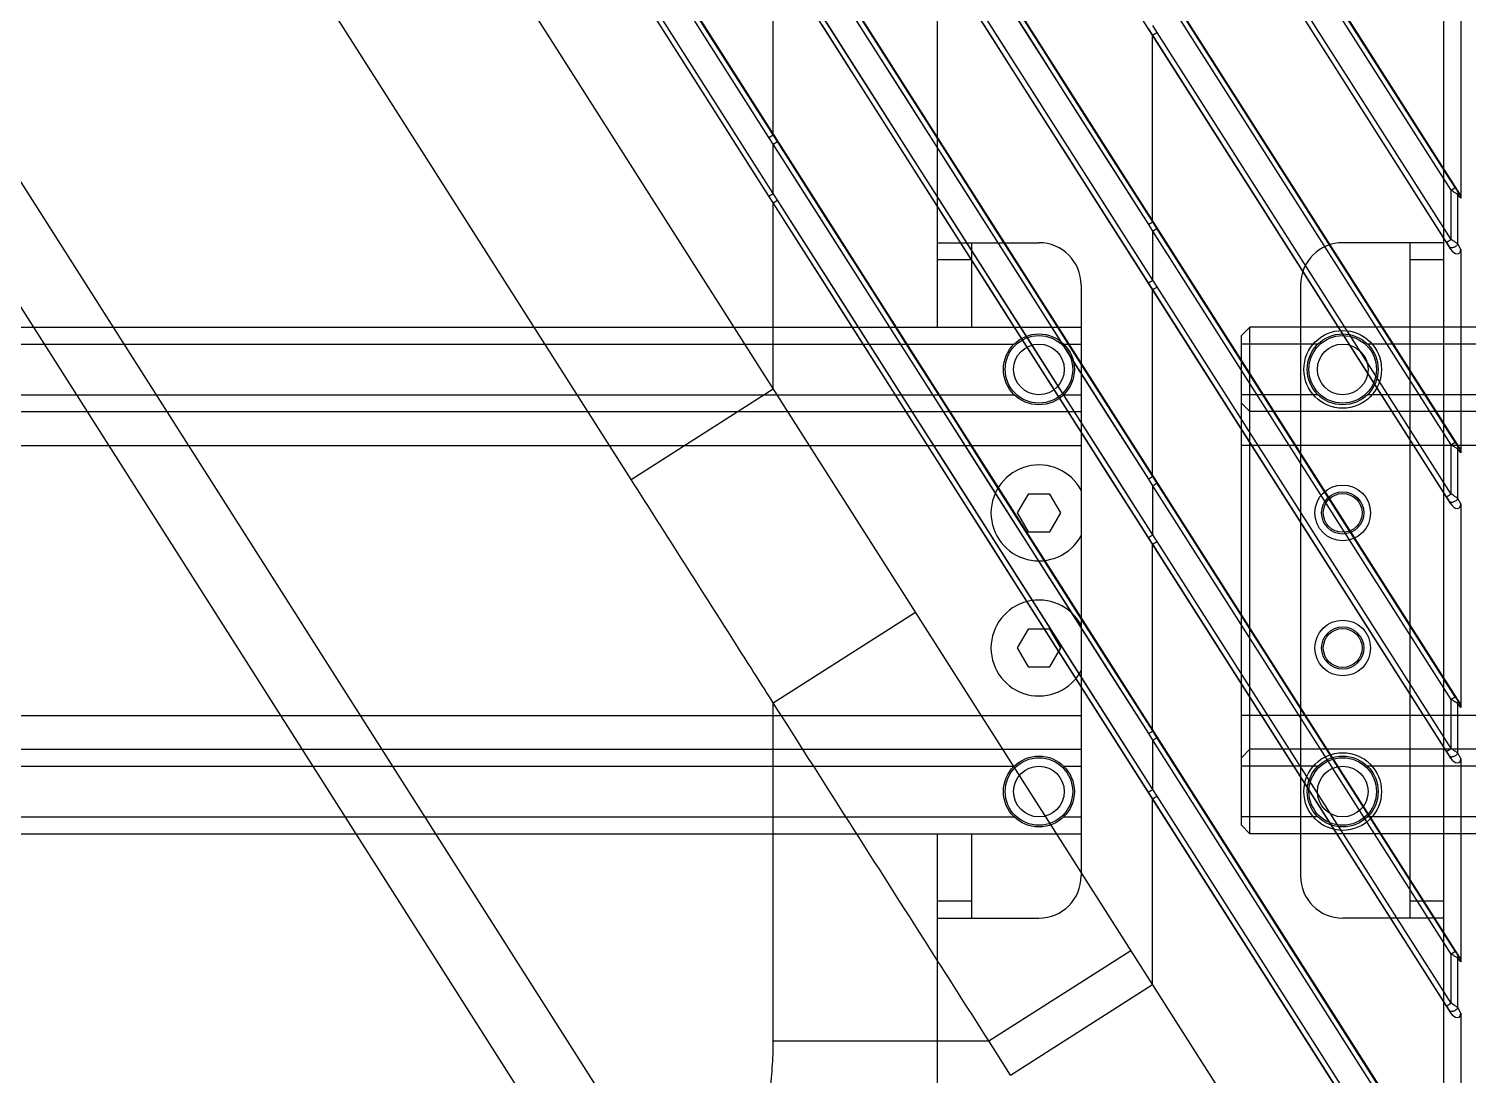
# Model space of a CAD drawing. Header units: millimetres. Extents: x 1409 to 26878, y 589 to 5187.
# Drawn here: x 22314.6 to 22399.8, y 2076.3 to 2138.3 of the extents above; entities that cross this region are included whole.
import ezdxf

# ---------------------------------------------------------------- set-up
doc = ezdxf.new("R2010")
doc.units = ezdxf.units.MM
doc.layers.add('02___PRT_ALL_AXES', color=7, linetype='Continuous')

# ---------------------------------------------------------------- blocks, each defined once
blk = doc.blocks.new('dfx')
at = {"color": 114, "linetype": 'Continuous', "lineweight": -3, "true_color": 0x139b48}
for p, q in [((13722.982, 8188.727), (13722.982, 8861.227)), ((13692.982, 8283.727), (13692.982, 8771.227)), ((13692.982, 8288.727), (13698.982, 8288.727)), ((13694.982, 8288.727), (13694.982, 8283.727)), ((13722.982, 8288.727), (13716.982, 8288.727)), ((13720.982, 8248.727), (13720.982, 8288.727)), ((13692.982, 8287.727), (13694.982, 8287.727)), ((13720.982, 8287.727), (13722.982, 8287.727)), ((13701.482, 8286.227), (13701.482, 8251.227)), ((13714.482, 8286.227), (13714.482, 8251.227)), ((13110.982, 8283.227), (13111.482, 8283.727)), ((13111.482, 8253.727), (13111.482, 8283.727)), ((13134.482, 8283.727), (13111.482, 8283.727)), ((13147.482, 8283.727), (13701.482, 8283.727)), ((13110.982, 8254.227), (13110.982, 8283.227)), ((13115.512, 8282.727), (13110.982, 8282.727)), ((13700.451, 8282.727), (13701.482, 8282.727)), ((13115.512, 8279.727), (13110.982, 8279.727)), ((13700.451, 8279.727), (13701.482, 8279.727)), ((13110.982, 8279.227), (13111.482, 8278.727)), ((13134.482, 8278.727), (13111.482, 8278.727)), ((13147.482, 8278.727), (13701.482, 8278.727)), ((13134.482, 8276.727), (13110.982, 8276.727)), ((13147.482, 8276.727), (13701.482, 8276.727)), ((13698.337, 8273.844), (13697.692, 8272.727)), ((13699.627, 8273.844), (13698.337, 8273.844)), ((13700.272, 8272.727), (13699.627, 8273.844)), ((13697.692, 8272.727), (13698.337, 8271.61)), ((13699.627, 8271.61), (13700.272, 8272.727)), ((13698.337, 8271.61), (13699.627, 8271.61)), ((13698.337, 8265.844), (13697.692, 8264.727)), ((13699.627, 8265.844), (13698.337, 8265.844)), ((13700.272, 8264.727), (13699.627, 8265.844)), ((13697.692, 8264.727), (13698.337, 8263.61)), ((13699.627, 8263.61), (13700.272, 8264.727)), ((13698.337, 8263.61), (13699.627, 8263.61)), ((13134.482, 8260.727), (13110.982, 8260.727)), ((13147.482, 8260.727), (13701.482, 8260.727)), ((13110.982, 8258.227), (13111.482, 8258.727)), ((13134.482, 8258.727), (13111.482, 8258.727)), ((13147.482, 8258.727), (13701.482, 8258.727)), ((13115.512, 8257.727), (13110.982, 8257.727)), ((13700.451, 8257.727), (13701.482, 8257.727)), ((13115.512, 8254.727), (13110.982, 8254.727)), ((13700.451, 8254.727), (13701.482, 8254.727)), ((13110.982, 8254.227), (13111.482, 8253.727)), ((13134.482, 8253.727), (13111.482, 8253.727)), ((13147.482, 8253.727), (13701.482, 8253.727)), ((13692.982, 8188.727), (13692.982, 8253.727)), ((13694.982, 8253.727), (13694.982, 8248.727)), ((13694.982, 8249.727), (13692.982, 8249.727)), ((13722.982, 8249.727), (13720.982, 8249.727)), ((13692.982, 8248.727), (13698.982, 8248.727)), ((13722.982, 8248.727), (13716.982, 8248.727))]:
    blk.add_line(p, q, dxfattribs=at)
for centre, radius in [((13698.982, 8281.227), 2), ((13716.982, 8281.227), 2.3), ((13716.982, 8281.227), 2), ((13698.982, 8281.227), 1.5), ((13716.982, 8281.227), 1.5), ((13116.982, 8272.727), 1.65), ((13116.982, 8272.727), 1.15), ((13116.982, 8264.727), 1.65), ((13116.982, 8264.727), 1.15), ((13698.982, 8256.227), 2), ((13716.982, 8256.227), 2.3), ((13716.982, 8256.227), 2), ((13698.982, 8256.227), 1.5), ((13716.982, 8256.227), 1.5)]:
    blk.add_circle(centre, radius, dxfattribs=at)
for centre, start, end in [((13698.982, 8286.227), 0, 90), ((13716.982, 8286.227), 90, 180), ((13698.982, 8251.227), 270, 0), ((13716.982, 8251.227), 180, 270)]:
    blk.add_arc(centre, 2.5, start, end, dxfattribs=at)
at = {"layer": '02___PRT_ALL_AXES', "color": 114, "linetype": 'Continuous', "lineweight": -3, "true_color": 0x139b48}
for p, q in [((13130.512, 8282.727), (13118.451, 8282.727)), ((13151.451, 8282.727), (13697.512, 8282.727)), ((13130.512, 8279.727), (13118.451, 8279.727)), ((13151.451, 8279.727), (13697.512, 8279.727)), ((13130.512, 8257.727), (13118.451, 8257.727)), ((13151.451, 8257.727), (13697.512, 8257.727)), ((13130.512, 8254.727), (13118.451, 8254.727)), ((13151.451, 8254.727), (13697.512, 8254.727))]:
    blk.add_line(p, q, dxfattribs=at)
for centre, radius in [((13116.982, 8281.227), 2.1), ((13698.982, 8281.227), 2.1), ((13716.982, 8272.727), 1.25), ((13716.982, 8264.727), 1.25), ((13116.982, 8256.227), 2.1), ((13698.982, 8256.227), 2.1)]:
    blk.add_circle(centre, radius, dxfattribs=at)
for centre in [(13698.982, 8272.727), (13698.982, 8264.727)]:
    blk.add_arc(centre, 2.84, 28.08421, 331.91579, dxfattribs=at)
blk = doc.blocks.new('*U83')
blk.add_blockref('dfx', (-13416.982, -8530.477))
blk = doc.blocks.new('*U84')
at = {"color": 0, "linetype": 'ByBlock', "lineweight": -2, "transparency": 16777216}
for p in [(600, 0), (1200, 0)]:
    blk.add_blockref('*U83', p, dxfattribs=at)
blk = doc.blocks.new('1111')
at = {"color": 7, "linetype": 'Continuous'}
for p, q in [((16405.676, 7051.134), (16600.504, 6745.316)), ((16412.996, 7050.624), (16601.677, 6754.455)), ((16415.394, 7050.956), (16602.197, 6757.734)), ((16422.6, 7050.624), (16601.677, 6769.531)), ((16424.998, 7050.956), (16602.197, 6772.809)), ((16432.204, 7050.624), (16601.677, 6784.606)), ((16434.602, 7050.956), (16602.197, 6787.885)), ((16441.809, 7050.624), (16601.677, 6799.681)), ((16444.206, 7050.956), (16602.197, 6802.96)), ((16451.413, 7050.624), (16601.677, 6814.757)), ((16453.81, 7050.956), (16602.197, 6818.035)), ((16561.538, 6818.054), (16439.006, 7010.391)), ((16561.538, 6821.518), (16441.213, 7010.391)), ((16561.286, 6817.893), (16438.754, 7010.23)), ((16561.286, 6821.358), (16440.961, 7010.23)), ((16553.115, 6801.113), (16423.209, 7005.024)), ((16486.677, 6866.234), (16555.773, 6757.774)), ((16552.963, 6754.799), (16482.29, 6865.734)), ((16583.784, 6816.214), (16561.538, 6851.113)), ((16584.022, 6816.374), (16561.79, 6851.273)), ((16583.768, 6812.751), (16561.538, 6847.648)), ((16584.035, 6812.913), (16561.79, 6847.809)), ((16601.704, 6818.237), (16584.035, 6845.972)), ((16601.941, 6818.397), (16584.272, 6846.132)), ((16601.437, 6815.168), (16584.021, 6842.506)), ((16601.704, 6815.329), (16584.287, 6842.667)), ((16583.784, 6801.139), (16561.538, 6836.037)), ((16584.022, 6801.299), (16561.79, 6836.198)), ((16583.768, 6797.676), (16561.538, 6832.573)), ((16561.538, 6821.518), (16561.538, 6832.573)), ((16584.035, 6797.837), (16561.79, 6832.733)), ((16566.986, 6827.492), (16564.392, 6831.56)), ((16567.234, 6827.652), (16564.642, 6831.721)), ((16574.266, 6827.667), (16571.893, 6831.393)), ((16576.516, 6827.616), (16574.139, 6831.346)), ((16576.758, 6827.776), (16574.382, 6831.506)), ((16601.704, 6803.162), (16584.035, 6830.896)), ((16601.941, 6803.322), (16584.272, 6831.056)), ((16602.282, 6829.817), (16602.282, 6817.77)), ((16567.063, 6823.899), (16564.432, 6828.03)), ((16567.319, 6824.06), (16564.686, 6828.191)), ((16576.893, 6824.117), (16574.527, 6827.828)), ((16579.141, 6824.036), (16576.758, 6827.776)), ((16584.021, 6827.431), (16583.768, 6827.827)), ((16584.287, 6827.592), (16584.035, 6827.988)), ((16569.41, 6823.689), (16566.986, 6827.492)), ((16569.657, 6823.849), (16567.234, 6827.652)), ((16576.631, 6823.956), (16574.266, 6827.667)), ((16578.9, 6823.876), (16576.516, 6827.616)), ((16584.01, 6827.413), (16584.021, 6827.431)), ((16584.01, 6816.432), (16584.01, 6827.413)), ((16601.437, 6800.092), (16584.021, 6827.431)), ((16601.704, 6800.253), (16584.287, 6827.592)), ((16569.519, 6820.045), (16567.063, 6823.899)), ((16569.776, 6820.206), (16567.319, 6824.06)), ((16571.767, 6819.991), (16569.41, 6823.689)), ((16572.012, 6820.152), (16569.657, 6823.849)), ((16578.987, 6820.257), (16576.631, 6823.956)), ((16579.251, 6820.418), (16576.893, 6824.117)), ((16581.292, 6820.124), (16578.9, 6823.876)), ((16581.531, 6820.284), (16579.141, 6824.036)), ((16561.286, 6821.358), (16561.538, 6821.518)), ((16561.538, 6820.962), (16561.286, 6821.358)), ((16561.79, 6821.123), (16561.538, 6821.518)), ((16561.538, 6820.962), (16561.79, 6821.123)), ((16583.784, 6786.063), (16561.538, 6820.962)), ((16561.538, 6818.054), (16561.538, 6820.962)), ((16564.392, 6816.485), (16561.538, 6820.962)), ((16584.022, 6786.223), (16561.79, 6821.123)), ((16564.642, 6816.645), (16561.79, 6821.123)), ((16571.893, 6816.317), (16569.519, 6820.045)), ((16572.152, 6816.478), (16569.776, 6820.206)), ((16574.382, 6816.431), (16572.012, 6820.152)), ((16581.334, 6816.572), (16578.987, 6820.257)), ((16581.599, 6816.733), (16579.251, 6820.418)), ((16583.784, 6816.214), (16581.292, 6820.124)), ((16584.022, 6816.374), (16581.531, 6820.284)), ((16574.139, 6816.271), (16571.767, 6819.991)), ((16561.286, 6817.893), (16561.538, 6818.054)), ((16561.538, 6817.497), (16561.286, 6817.893)), ((16561.79, 6817.658), (16561.538, 6818.054)), ((16561.538, 6817.497), (16561.79, 6817.658)), ((16583.768, 6782.601), (16561.538, 6817.497)), ((16561.538, 6806.48), (16561.538, 6817.497)), ((16564.432, 6812.955), (16561.538, 6817.497)), ((16584.035, 6782.762), (16561.79, 6817.658)), ((16564.686, 6813.116), (16561.79, 6817.658)), ((16601.704, 6815.329), (16601.704, 6818.237)), ((16602.197, 6818.035), (16602.102, 6818.159)), ((16602.282, 6817.77), (16602.107, 6817.999)), ((16602.107, 6815.062), (16602.107, 6817.999)), ((16567.234, 6812.577), (16564.642, 6816.645)), ((16584.035, 6812.913), (16581.599, 6816.733)), ((16566.986, 6812.416), (16564.392, 6816.485)), ((16574.266, 6812.592), (16571.893, 6816.317)), ((16574.527, 6812.753), (16572.152, 6816.478)), ((16576.516, 6812.541), (16574.139, 6816.271)), ((16576.758, 6812.701), (16574.382, 6816.431)), ((16583.768, 6812.751), (16581.334, 6816.572)), ((16584.035, 6815.821), (16583.784, 6816.214)), ((16584.01, 6816.432), (16584.022, 6816.374)), ((16584.272, 6815.981), (16584.022, 6816.374)), ((16601.704, 6788.086), (16584.035, 6815.821)), ((16584.035, 6812.913), (16584.035, 6815.821)), ((16601.941, 6788.246), (16584.272, 6815.981)), ((16602.282, 6814.741), (16602.107, 6815.062)), ((16601.677, 6814.757), (16601.598, 6814.9)), ((16602.282, 6814.741), (16602.282, 6802.694)), ((16567.063, 6808.824), (16564.432, 6812.955)), ((16567.319, 6808.984), (16564.686, 6813.116)), ((16569.41, 6808.614), (16566.986, 6812.416)), ((16569.657, 6808.774), (16567.234, 6812.577)), ((16576.631, 6808.881), (16574.266, 6812.592)), ((16576.893, 6809.041), (16574.527, 6812.753)), ((16578.9, 6808.8), (16576.516, 6812.541)), ((16579.141, 6808.961), (16576.758, 6812.701)), ((16584.021, 6812.355), (16583.768, 6812.751)), ((16584.01, 6812.337), (16584.021, 6812.355)), ((16601.437, 6785.017), (16584.021, 6812.355)), ((16584.287, 6812.517), (16584.035, 6812.913)), ((16601.704, 6785.178), (16584.287, 6812.517)), ((16584.01, 6801.357), (16584.01, 6812.337)), ((16569.776, 6805.13), (16567.319, 6808.984)), ((16579.251, 6805.343), (16576.893, 6809.041)), ((16581.531, 6805.209), (16579.141, 6808.961)), ((16569.519, 6804.969), (16567.063, 6808.824)), ((16571.767, 6804.916), (16569.41, 6808.614)), ((16572.012, 6805.076), (16569.657, 6808.774)), ((16578.987, 6805.182), (16576.631, 6808.881)), ((16581.292, 6805.049), (16578.9, 6808.8)), ((16553.115, 6801.113), (16561.538, 6806.48)), ((16571.893, 6801.242), (16569.519, 6804.969)), ((16572.152, 6801.403), (16569.776, 6805.13)), ((16574.139, 6801.195), (16571.767, 6804.916)), ((16574.382, 6801.355), (16572.012, 6805.076)), ((16581.334, 6801.497), (16578.987, 6805.182)), ((16581.599, 6801.658), (16579.251, 6805.343)), ((16583.784, 6801.139), (16581.292, 6805.049)), ((16584.022, 6801.299), (16581.531, 6805.209)), ((16601.704, 6800.253), (16601.704, 6803.162)), ((16602.197, 6802.96), (16602.102, 6803.083)), ((16602.282, 6802.694), (16602.107, 6802.923)), ((16602.107, 6799.986), (16602.107, 6802.923)), ((16574.527, 6797.677), (16572.152, 6801.403)), ((16576.758, 6797.626), (16574.382, 6801.355)), ((16583.768, 6797.676), (16581.334, 6801.497)), ((16584.035, 6797.837), (16581.599, 6801.658)), ((16584.01, 6801.357), (16584.022, 6801.299)), ((16584.272, 6800.906), (16584.022, 6801.299)), ((16574.266, 6797.516), (16571.893, 6801.242)), ((16576.516, 6797.465), (16574.139, 6801.195)), ((16584.035, 6800.746), (16583.784, 6801.139)), ((16601.704, 6773.011), (16584.035, 6800.746)), ((16584.035, 6797.837), (16584.035, 6800.746)), ((16601.941, 6773.171), (16584.272, 6800.906)), ((16601.677, 6799.681), (16601.598, 6799.825)), ((16602.282, 6799.666), (16602.107, 6799.986)), ((16602.282, 6799.666), (16602.282, 6787.619)), ((16576.631, 6793.805), (16574.266, 6797.516)), ((16576.893, 6793.966), (16574.527, 6797.677)), ((16578.9, 6793.725), (16576.516, 6797.465)), ((16579.141, 6793.885), (16576.758, 6797.626)), ((16584.021, 6797.28), (16583.768, 6797.676)), ((16584.01, 6797.262), (16584.021, 6797.28)), ((16584.01, 6786.281), (16584.01, 6797.262)), ((16601.437, 6769.941), (16584.021, 6797.28)), ((16584.287, 6797.441), (16584.035, 6797.837)), ((16601.704, 6770.103), (16584.287, 6797.441)), ((16578.987, 6790.106), (16576.631, 6793.805)), ((16579.251, 6790.267), (16576.893, 6793.966)), ((16581.292, 6789.973), (16578.9, 6793.725)), ((16581.531, 6790.133), (16579.141, 6793.885)), ((16561.538, 6787.885), (16569.967, 6793.249)), ((16581.599, 6786.583), (16579.251, 6790.267)), ((16581.334, 6786.422), (16578.987, 6790.106)), ((16583.784, 6786.063), (16581.292, 6789.973)), ((16584.022, 6786.223), (16581.531, 6790.133)), ((16561.538, 6767.861), (16561.538, 6787.885)), ((16601.704, 6785.178), (16601.704, 6788.086)), ((16602.197, 6787.885), (16602.102, 6788.008)), ((16602.282, 6787.619), (16602.107, 6787.848)), ((16602.107, 6784.911), (16602.107, 6787.848)), ((16583.768, 6782.601), (16581.334, 6786.422)), ((16584.035, 6782.762), (16581.599, 6786.583)), ((16584.035, 6785.67), (16583.784, 6786.063)), ((16584.01, 6786.281), (16584.022, 6786.223)), ((16584.272, 6785.83), (16584.022, 6786.223)), ((16601.704, 6757.935), (16584.035, 6785.67)), ((16584.035, 6782.762), (16584.035, 6785.67)), ((16601.941, 6758.095), (16584.272, 6785.83)), ((16601.677, 6784.606), (16601.598, 6784.75)), ((16602.282, 6784.591), (16602.107, 6784.911)), ((16602.282, 6784.591), (16602.282, 6772.544)), ((16584.021, 6782.205), (16583.768, 6782.601)), ((16584.287, 6782.366), (16584.035, 6782.762)), ((16584.01, 6782.187), (16584.021, 6782.205)), ((16584.01, 6771.206), (16584.01, 6782.187)), ((16601.437, 6754.866), (16584.021, 6782.205)), ((16601.704, 6755.027), (16584.287, 6782.366)), ((16574.314, 6767.861), (16582.721, 6773.229)), ((16601.704, 6770.103), (16601.704, 6773.011)), ((16602.197, 6772.809), (16602.102, 6772.932)), ((16602.282, 6772.544), (16602.107, 6772.772)), ((16602.107, 6769.835), (16602.107, 6772.772)), ((16575.606, 6765.835), (16584.01, 6771.206)), ((16602.282, 6769.515), (16602.107, 6769.835)), ((16601.677, 6769.531), (16601.598, 6769.674)), ((16602.282, 6769.515), (16602.282, 6757.468)), ((16561.538, 6767.861), (16574.314, 6767.861)), ((16575.606, 6765.835), (16574.314, 6767.861))]:
    blk.add_line(p, q, dxfattribs=at)
for centre, major_axis, ratio, start_param, end_param in [((16601.92, 6817.907), (-0.278, 0.337), 0.685856, -2.447355, -1.747542), ((16601.92, 6814.933), (-0.253, 0.43), 0.601104, -4.65481, -2.346373), ((16601.92, 6802.832), (-0.278, 0.337), 0.685856, -2.447355, -1.747542), ((16601.92, 6799.858), (-0.253, 0.43), 0.601104, -4.65481, -2.346373), ((16601.92, 6787.756), (-0.278, 0.337), 0.685856, -2.447355, -1.747542), ((16601.92, 6784.783), (-0.253, 0.43), 0.601104, -4.65481, -2.346373), ((16601.92, 6772.681), (-0.278, 0.337), 0.685856, -2.447355, -1.747542), ((16601.92, 6769.707), (-0.253, 0.43), 0.601104, -4.65481, -2.346373)]:
    blk.add_ellipse(centre, major_axis=major_axis, ratio=ratio, start_param=start_param, end_param=end_param, dxfattribs=at)
for points, knots in [([(16584.021, 6827.431), (16584.021, 6827.431), (16584.022, 6827.431), (16584.026, 6827.433), (16584.031, 6827.435), (16584.039, 6827.44), (16584.049, 6827.445), (16584.061, 6827.452), (16584.082, 6827.464), (16584.111, 6827.482), (16584.15, 6827.505), (16584.193, 6827.532), (16584.24, 6827.562), (16584.271, 6827.582), (16584.287, 6827.592)], [0, 0, 0, 0, 0.005231, 0.012589, 0.033669, 0.063117, 0.100673, 0.146013, 0.198735, 0.324335, 0.472945, 0.63916, 0.81702, 1, 1, 1, 1]), ([(16601.704, 6818.237), (16601.719, 6818.247), (16601.748, 6818.266), (16601.791, 6818.293), (16601.83, 6818.319), (16601.865, 6818.342), (16601.891, 6818.36), (16601.908, 6818.372), (16601.918, 6818.379), (16601.927, 6818.385), (16601.934, 6818.39), (16601.938, 6818.394), (16601.941, 6818.396), (16601.941, 6818.397)], [0, 0, 0, 0, 0.186782, 0.366131, 0.532175, 0.679595, 0.803609, 0.85556, 0.900224, 0.93725, 0.966352, 0.987305, 1, 1, 1, 1]), ([(16602.102, 6818.159), (16602.096, 6818.166), (16602.084, 6818.183), (16602.058, 6818.22), (16602.024, 6818.27), (16601.983, 6818.332), (16601.955, 6818.375), (16601.941, 6818.397)], [0, 0, 0, 0, 0.103408, 0.218747, 0.468859, 0.73184, 1, 1, 1, 1]), ([(16602.107, 6817.999), (16602.094, 6818.005), (16602.067, 6818.02), (16602.025, 6818.043), (16601.978, 6818.071), (16601.927, 6818.1), (16601.873, 6818.133), (16601.799, 6818.178), (16601.742, 6818.213), (16601.704, 6818.237)], [0, 0, 0, 0, 0.090397, 0.195428, 0.312456, 0.43902, 0.572905, 0.712149, 1, 1, 1, 1]), ([(16602.107, 6817.999), (16602.112, 6818.013), (16602.119, 6818.041), (16602.122, 6818.083), (16602.117, 6818.123), (16602.108, 6818.147), (16602.102, 6818.159)], [0, 0, 0, 0, 0.271855, 0.527736, 0.769173, 1, 1, 1, 1]), ([(16583.784, 6816.214), (16583.799, 6816.224), (16583.829, 6816.243), (16583.871, 6816.27), (16583.911, 6816.296), (16583.946, 6816.319), (16583.971, 6816.337), (16583.988, 6816.349), (16583.999, 6816.356), (16584.007, 6816.362), (16584.014, 6816.367), (16584.019, 6816.371), (16584.021, 6816.373), (16584.022, 6816.374)], [0, 0, 0, 0, 0.186765, 0.36611, 0.532157, 0.679586, 0.803609, 0.855564, 0.900231, 0.937259, 0.966361, 0.987311, 1, 1, 1, 1]), ([(16584.035, 6815.821), (16584.05, 6815.831), (16584.079, 6815.849), (16584.122, 6815.877), (16584.161, 6815.903), (16584.196, 6815.926), (16584.222, 6815.944), (16584.239, 6815.956), (16584.249, 6815.963), (16584.258, 6815.969), (16584.265, 6815.974), (16584.269, 6815.978), (16584.272, 6815.98), (16584.272, 6815.981)], [0, 0, 0, 0, 0.186782, 0.366131, 0.532175, 0.679595, 0.803609, 0.85556, 0.900224, 0.93725, 0.966352, 0.987305, 1, 1, 1, 1]), ([(16601.437, 6815.168), (16601.438, 6815.168), (16601.439, 6815.168), (16601.442, 6815.17), (16601.448, 6815.172), (16601.456, 6815.177), (16601.466, 6815.182), (16601.478, 6815.189), (16601.498, 6815.201), (16601.527, 6815.218), (16601.566, 6815.242), (16601.61, 6815.269), (16601.656, 6815.298), (16601.688, 6815.318), (16601.704, 6815.329)], [0, 0, 0, 0, 0.005231, 0.012589, 0.033669, 0.063117, 0.100673, 0.146013, 0.198735, 0.324335, 0.472945, 0.63916, 0.81702, 1, 1, 1, 1]), ([(16601.598, 6814.9), (16601.587, 6814.921), (16601.562, 6814.964), (16601.523, 6815.03), (16601.481, 6815.098), (16601.452, 6815.144), (16601.437, 6815.168)], [0, 0, 0, 0, 0.226755, 0.475744, 0.735416, 1, 1, 1, 1]), ([(16601.598, 6814.9), (16601.604, 6814.893), (16601.618, 6814.88), (16601.643, 6814.864), (16601.672, 6814.853), (16601.717, 6814.843), (16601.78, 6814.843), (16601.858, 6814.86), (16601.936, 6814.893), (16602.007, 6814.94), (16602.066, 6814.996), (16602.096, 6815.039), (16602.107, 6815.062)], [0, 0, 0, 0, 0.045713, 0.093827, 0.145197, 0.200355, 0.321964, 0.456539, 0.598535, 0.740949, 0.876692, 1, 1, 1, 1]), ([(16602.107, 6815.062), (16602.095, 6815.07), (16602.068, 6815.089), (16602.026, 6815.118), (16601.979, 6815.15), (16601.929, 6815.184), (16601.875, 6815.219), (16601.8, 6815.268), (16601.743, 6815.304), (16601.704, 6815.329)], [0, 0, 0, 0, 0.093828, 0.200628, 0.318136, 0.444256, 0.577126, 0.71505, 1, 1, 1, 1]), ([(16583.768, 6812.751), (16583.769, 6812.752), (16583.77, 6812.752), (16583.773, 6812.753), (16583.779, 6812.756), (16583.787, 6812.76), (16583.797, 6812.766), (16583.809, 6812.773), (16583.829, 6812.785), (16583.858, 6812.802), (16583.897, 6812.826), (16583.941, 6812.853), (16583.987, 6812.882), (16584.019, 6812.902), (16584.035, 6812.913)], [0, 0, 0, 0, 0.005231, 0.012589, 0.033669, 0.063117, 0.100673, 0.146013, 0.198735, 0.324335, 0.472945, 0.63916, 0.81702, 1, 1, 1, 1]), ([(16584.021, 6812.355), (16584.021, 6812.355), (16584.022, 6812.356), (16584.026, 6812.357), (16584.031, 6812.36), (16584.039, 6812.364), (16584.049, 6812.37), (16584.061, 6812.377), (16584.082, 6812.389), (16584.111, 6812.406), (16584.15, 6812.43), (16584.193, 6812.457), (16584.24, 6812.486), (16584.271, 6812.506), (16584.287, 6812.517)], [0, 0, 0, 0, 0.005231, 0.012589, 0.033669, 0.063117, 0.100673, 0.146013, 0.198735, 0.324335, 0.472945, 0.63916, 0.81702, 1, 1, 1, 1]), ([(16601.704, 6803.162), (16601.719, 6803.171), (16601.748, 6803.19), (16601.791, 6803.218), (16601.83, 6803.244), (16601.865, 6803.267), (16601.891, 6803.284), (16601.908, 6803.296), (16601.918, 6803.304), (16601.927, 6803.31), (16601.934, 6803.315), (16601.938, 6803.319), (16601.941, 6803.321), (16601.941, 6803.322)], [0, 0, 0, 0, 0.186782, 0.366131, 0.532175, 0.679595, 0.803609, 0.85556, 0.900224, 0.93725, 0.966352, 0.987305, 1, 1, 1, 1]), ([(16602.107, 6802.923), (16602.094, 6802.93), (16602.067, 6802.944), (16602.025, 6802.968), (16601.978, 6802.995), (16601.927, 6803.025), (16601.873, 6803.057), (16601.799, 6803.103), (16601.742, 6803.138), (16601.704, 6803.162)], [0, 0, 0, 0, 0.090397, 0.195428, 0.312456, 0.43902, 0.572905, 0.712149, 1, 1, 1, 1]), ([(16602.102, 6803.083), (16602.096, 6803.091), (16602.084, 6803.108), (16602.058, 6803.145), (16602.024, 6803.195), (16601.983, 6803.257), (16601.955, 6803.3), (16601.941, 6803.322)], [0, 0, 0, 0, 0.103408, 0.218747, 0.468859, 0.73184, 1, 1, 1, 1]), ([(16602.107, 6802.923), (16602.112, 6802.937), (16602.119, 6802.965), (16602.122, 6803.008), (16602.117, 6803.047), (16602.108, 6803.072), (16602.102, 6803.083)], [0, 0, 0, 0, 0.271855, 0.527736, 0.769173, 1, 1, 1, 1]), ([(16583.784, 6801.139), (16583.799, 6801.148), (16583.829, 6801.167), (16583.871, 6801.195), (16583.911, 6801.221), (16583.946, 6801.244), (16583.971, 6801.261), (16583.988, 6801.273), (16583.999, 6801.281), (16584.007, 6801.287), (16584.014, 6801.292), (16584.019, 6801.296), (16584.021, 6801.298), (16584.022, 6801.299)], [0, 0, 0, 0, 0.186765, 0.36611, 0.532157, 0.679586, 0.803609, 0.855564, 0.900231, 0.937259, 0.966361, 0.987311, 1, 1, 1, 1]), ([(16561.538, 6787.885), (16560.836, 6788.987), (16558.029, 6793.397), (16555.221, 6797.806), (16553.115, 6801.113)], [0, 0, 0, 0, 0.249939, 1, 1, 1, 1]), ([(16584.035, 6800.746), (16584.05, 6800.755), (16584.079, 6800.774), (16584.122, 6800.802), (16584.161, 6800.828), (16584.196, 6800.851), (16584.222, 6800.868), (16584.239, 6800.88), (16584.249, 6800.888), (16584.258, 6800.894), (16584.265, 6800.899), (16584.269, 6800.903), (16584.272, 6800.905), (16584.272, 6800.906)], [0, 0, 0, 0, 0.186782, 0.366131, 0.532175, 0.679595, 0.803609, 0.85556, 0.900224, 0.93725, 0.966352, 0.987305, 1, 1, 1, 1]), ([(16601.437, 6800.092), (16601.438, 6800.092), (16601.439, 6800.093), (16601.442, 6800.094), (16601.448, 6800.097), (16601.456, 6800.101), (16601.466, 6800.107), (16601.478, 6800.114), (16601.498, 6800.126), (16601.527, 6800.143), (16601.566, 6800.167), (16601.61, 6800.194), (16601.656, 6800.223), (16601.688, 6800.243), (16601.704, 6800.253)], [0, 0, 0, 0, 0.005231, 0.012589, 0.033669, 0.063117, 0.100673, 0.146013, 0.198735, 0.324335, 0.472945, 0.63916, 0.81702, 1, 1, 1, 1]), ([(16601.598, 6799.825), (16601.587, 6799.846), (16601.562, 6799.889), (16601.523, 6799.954), (16601.481, 6800.023), (16601.452, 6800.069), (16601.437, 6800.092)], [0, 0, 0, 0, 0.226755, 0.475744, 0.735416, 1, 1, 1, 1]), ([(16601.598, 6799.825), (16601.604, 6799.818), (16601.618, 6799.804), (16601.643, 6799.789), (16601.672, 6799.777), (16601.717, 6799.768), (16601.78, 6799.768), (16601.858, 6799.785), (16601.936, 6799.818), (16602.007, 6799.864), (16602.066, 6799.92), (16602.096, 6799.964), (16602.107, 6799.986)], [0, 0, 0, 0, 0.045713, 0.093827, 0.145197, 0.200355, 0.321964, 0.456539, 0.598535, 0.740949, 0.876692, 1, 1, 1, 1]), ([(16602.107, 6799.986), (16602.095, 6799.995), (16602.068, 6800.014), (16602.026, 6800.043), (16601.979, 6800.075), (16601.929, 6800.109), (16601.875, 6800.144), (16601.8, 6800.192), (16601.743, 6800.229), (16601.704, 6800.253)], [0, 0, 0, 0, 0.093828, 0.200628, 0.318136, 0.444256, 0.577126, 0.71505, 1, 1, 1, 1]), ([(16583.768, 6797.676), (16583.769, 6797.676), (16583.77, 6797.677), (16583.773, 6797.678), (16583.779, 6797.681), (16583.787, 6797.685), (16583.797, 6797.691), (16583.809, 6797.698), (16583.829, 6797.71), (16583.858, 6797.727), (16583.897, 6797.751), (16583.941, 6797.778), (16583.987, 6797.807), (16584.019, 6797.827), (16584.035, 6797.837)], [0, 0, 0, 0, 0.005231, 0.012589, 0.033669, 0.063117, 0.100673, 0.146013, 0.198735, 0.324335, 0.472945, 0.63916, 0.81702, 1, 1, 1, 1]), ([(16584.021, 6797.28), (16584.021, 6797.28), (16584.022, 6797.281), (16584.026, 6797.282), (16584.031, 6797.285), (16584.039, 6797.289), (16584.049, 6797.295), (16584.061, 6797.302), (16584.082, 6797.313), (16584.111, 6797.331), (16584.15, 6797.355), (16584.193, 6797.382), (16584.24, 6797.411), (16584.271, 6797.431), (16584.287, 6797.441)], [0, 0, 0, 0, 0.005231, 0.012589, 0.033669, 0.063117, 0.100673, 0.146013, 0.198735, 0.324335, 0.472945, 0.63916, 0.81702, 1, 1, 1, 1]), ([(16574.314, 6767.861), (16573.25, 6769.529), (16568.99, 6776.203), (16564.732, 6782.878), (16561.538, 6787.885)], [0, 0, 0, 0, 0.249922, 1, 1, 1, 1]), ([(16601.704, 6788.086), (16601.719, 6788.096), (16601.748, 6788.115), (16601.791, 6788.142), (16601.83, 6788.168), (16601.865, 6788.191), (16601.891, 6788.209), (16601.908, 6788.221), (16601.918, 6788.228), (16601.927, 6788.234), (16601.934, 6788.239), (16601.938, 6788.243), (16601.941, 6788.245), (16601.941, 6788.246)], [0, 0, 0, 0, 0.186782, 0.366131, 0.532175, 0.679595, 0.803609, 0.85556, 0.900224, 0.93725, 0.966352, 0.987305, 1, 1, 1, 1]), ([(16602.107, 6787.848), (16602.094, 6787.854), (16602.067, 6787.869), (16602.025, 6787.893), (16601.978, 6787.92), (16601.927, 6787.95), (16601.873, 6787.982), (16601.799, 6788.027), (16601.742, 6788.062), (16601.704, 6788.086)], [0, 0, 0, 0, 0.090397, 0.195428, 0.312456, 0.43902, 0.572905, 0.712149, 1, 1, 1, 1]), ([(16602.102, 6788.008), (16602.096, 6788.016), (16602.084, 6788.033), (16602.058, 6788.069), (16602.024, 6788.119), (16601.983, 6788.182), (16601.955, 6788.225), (16601.941, 6788.246)], [0, 0, 0, 0, 0.103408, 0.218747, 0.468859, 0.73184, 1, 1, 1, 1]), ([(16602.107, 6787.848), (16602.112, 6787.862), (16602.119, 6787.89), (16602.122, 6787.932), (16602.117, 6787.972), (16602.108, 6787.997), (16602.102, 6788.008)], [0, 0, 0, 0, 0.271855, 0.527736, 0.769173, 1, 1, 1, 1]), ([(16583.784, 6786.063), (16583.799, 6786.073), (16583.829, 6786.092), (16583.871, 6786.12), (16583.911, 6786.145), (16583.946, 6786.169), (16583.971, 6786.186), (16583.988, 6786.198), (16583.999, 6786.205), (16584.007, 6786.212), (16584.014, 6786.217), (16584.019, 6786.22), (16584.021, 6786.222), (16584.022, 6786.223)], [0, 0, 0, 0, 0.186765, 0.36611, 0.532157, 0.679586, 0.803609, 0.855564, 0.900231, 0.937259, 0.966361, 0.987311, 1, 1, 1, 1]), ([(16584.035, 6785.67), (16584.05, 6785.68), (16584.079, 6785.699), (16584.122, 6785.726), (16584.161, 6785.752), (16584.196, 6785.775), (16584.222, 6785.793), (16584.239, 6785.805), (16584.249, 6785.812), (16584.258, 6785.818), (16584.265, 6785.823), (16584.269, 6785.827), (16584.272, 6785.829), (16584.272, 6785.83)], [0, 0, 0, 0, 0.186782, 0.366131, 0.532175, 0.679595, 0.803609, 0.85556, 0.900224, 0.93725, 0.966352, 0.987305, 1, 1, 1, 1]), ([(16601.437, 6785.017), (16601.438, 6785.017), (16601.439, 6785.017), (16601.442, 6785.019), (16601.448, 6785.021), (16601.456, 6785.026), (16601.466, 6785.031), (16601.478, 6785.038), (16601.498, 6785.05), (16601.527, 6785.068), (16601.566, 6785.091), (16601.61, 6785.118), (16601.656, 6785.148), (16601.688, 6785.168), (16601.704, 6785.178)], [0, 0, 0, 0, 0.005231, 0.012589, 0.033669, 0.063117, 0.100673, 0.146013, 0.198735, 0.324335, 0.472945, 0.63916, 0.81702, 1, 1, 1, 1]), ([(16602.107, 6784.911), (16602.095, 6784.92), (16602.068, 6784.938), (16602.026, 6784.968), (16601.979, 6784.999), (16601.929, 6785.033), (16601.875, 6785.068), (16601.8, 6785.117), (16601.743, 6785.153), (16601.704, 6785.178)], [0, 0, 0, 0, 0.093828, 0.200628, 0.318136, 0.444256, 0.577126, 0.71505, 1, 1, 1, 1]), ([(16601.598, 6784.75), (16601.587, 6784.77), (16601.562, 6784.813), (16601.523, 6784.879), (16601.481, 6784.947), (16601.452, 6784.994), (16601.437, 6785.017)], [0, 0, 0, 0, 0.226755, 0.475744, 0.735416, 1, 1, 1, 1]), ([(16601.598, 6784.75), (16601.604, 6784.742), (16601.618, 6784.729), (16601.643, 6784.713), (16601.672, 6784.702), (16601.717, 6784.692), (16601.78, 6784.692), (16601.858, 6784.71), (16601.936, 6784.743), (16602.007, 6784.789), (16602.066, 6784.845), (16602.096, 6784.888), (16602.107, 6784.911)], [0, 0, 0, 0, 0.045713, 0.093827, 0.145197, 0.200355, 0.321964, 0.456539, 0.598535, 0.740949, 0.876692, 1, 1, 1, 1]), ([(16583.768, 6782.601), (16583.769, 6782.601), (16583.77, 6782.601), (16583.773, 6782.603), (16583.779, 6782.605), (16583.787, 6782.61), (16583.797, 6782.615), (16583.809, 6782.622), (16583.829, 6782.634), (16583.858, 6782.652), (16583.897, 6782.675), (16583.941, 6782.702), (16583.987, 6782.732), (16584.019, 6782.752), (16584.035, 6782.762)], [0, 0, 0, 0, 0.005231, 0.012589, 0.033669, 0.063117, 0.100673, 0.146013, 0.198735, 0.324335, 0.472945, 0.63916, 0.81702, 1, 1, 1, 1]), ([(16584.021, 6782.205), (16584.021, 6782.205), (16584.022, 6782.205), (16584.026, 6782.207), (16584.031, 6782.209), (16584.039, 6782.214), (16584.049, 6782.219), (16584.061, 6782.226), (16584.082, 6782.238), (16584.111, 6782.255), (16584.15, 6782.279), (16584.193, 6782.306), (16584.24, 6782.335), (16584.271, 6782.356), (16584.287, 6782.366)], [0, 0, 0, 0, 0.005231, 0.012589, 0.033669, 0.063117, 0.100673, 0.146013, 0.198735, 0.324335, 0.472945, 0.63916, 0.81702, 1, 1, 1, 1]), ([(16601.704, 6773.011), (16601.719, 6773.02), (16601.748, 6773.039), (16601.791, 6773.067), (16601.83, 6773.093), (16601.865, 6773.116), (16601.891, 6773.133), (16601.908, 6773.145), (16601.918, 6773.153), (16601.927, 6773.159), (16601.934, 6773.164), (16601.938, 6773.168), (16601.941, 6773.17), (16601.941, 6773.171)], [0, 0, 0, 0, 0.186782, 0.366131, 0.532175, 0.679595, 0.803609, 0.85556, 0.900224, 0.93725, 0.966352, 0.987305, 1, 1, 1, 1]), ([(16602.102, 6772.932), (16602.096, 6772.94), (16602.084, 6772.957), (16602.058, 6772.994), (16602.024, 6773.044), (16601.983, 6773.106), (16601.955, 6773.149), (16601.941, 6773.171)], [0, 0, 0, 0, 0.103408, 0.218747, 0.468859, 0.73184, 1, 1, 1, 1]), ([(16602.107, 6772.772), (16602.094, 6772.779), (16602.067, 6772.793), (16602.025, 6772.817), (16601.978, 6772.844), (16601.927, 6772.874), (16601.873, 6772.906), (16601.799, 6772.952), (16601.742, 6772.987), (16601.704, 6773.011)], [0, 0, 0, 0, 0.090397, 0.195428, 0.312456, 0.43902, 0.572905, 0.712149, 1, 1, 1, 1]), ([(16602.107, 6772.772), (16602.112, 6772.786), (16602.119, 6772.815), (16602.122, 6772.857), (16602.117, 6772.897), (16602.108, 6772.921), (16602.102, 6772.932)], [0, 0, 0, 0, 0.271855, 0.527736, 0.769173, 1, 1, 1, 1]), ([(16601.437, 6769.941), (16601.438, 6769.942), (16601.439, 6769.942), (16601.442, 6769.943), (16601.448, 6769.946), (16601.456, 6769.95), (16601.466, 6769.956), (16601.478, 6769.963), (16601.498, 6769.975), (16601.527, 6769.992), (16601.566, 6770.016), (16601.61, 6770.043), (16601.656, 6770.072), (16601.688, 6770.092), (16601.704, 6770.103)], [0, 0, 0, 0, 0.005231, 0.012589, 0.033669, 0.063117, 0.100673, 0.146013, 0.198735, 0.324335, 0.472945, 0.63916, 0.81702, 1, 1, 1, 1]), ([(16601.598, 6769.674), (16601.587, 6769.695), (16601.562, 6769.738), (16601.523, 6769.803), (16601.481, 6769.872), (16601.452, 6769.918), (16601.437, 6769.941)], [0, 0, 0, 0, 0.226755, 0.475744, 0.735416, 1, 1, 1, 1]), ([(16601.598, 6769.674), (16601.604, 6769.667), (16601.618, 6769.654), (16601.643, 6769.638), (16601.672, 6769.627), (16601.717, 6769.617), (16601.78, 6769.617), (16601.858, 6769.634), (16601.936, 6769.667), (16602.007, 6769.714), (16602.066, 6769.77), (16602.096, 6769.813), (16602.107, 6769.835)], [0, 0, 0, 0, 0.045713, 0.093827, 0.145197, 0.200355, 0.321964, 0.456539, 0.598535, 0.740949, 0.876692, 1, 1, 1, 1]), ([(16602.107, 6769.835), (16602.095, 6769.844), (16602.068, 6769.863), (16602.026, 6769.892), (16601.979, 6769.924), (16601.929, 6769.958), (16601.875, 6769.993), (16601.8, 6770.042), (16601.743, 6770.078), (16601.704, 6770.103)], [0, 0, 0, 0, 0.093828, 0.200628, 0.318136, 0.444256, 0.577126, 0.71505, 1, 1, 1, 1]), ([(16556.31, 6756.932), (16556.543, 6757.06), (16557, 6757.333), (16557.648, 6757.8), (16558.252, 6758.322), (16558.807, 6758.897), (16559.307, 6759.52), (16559.752, 6760.183), (16560.139, 6760.881), (16560.472, 6761.607), (16560.751, 6762.355), (16560.982, 6763.119), (16561.167, 6763.896), (16561.359, 6764.942), (16561.504, 6766.265), (16561.538, 6767.329), (16561.538, 6767.861)], [0, 0, 0, 0, 0.062499, 0.124997, 0.187494, 0.249991, 0.312489, 0.374988, 0.43749, 0.499992, 0.562497, 0.625002, 0.687509, 0.750016, 0.875003, 1, 1, 1, 1])]:
    blk.add_open_spline(points, degree=3, knots=knots, dxfattribs=at)
blk = doc.blocks.new('*U149')
blk.add_blockref('1111', (-16308.281, -6888.884))
blk = doc.blocks.new('*U150')
at = {"color": 0, "linetype": 'ByBlock', "lineweight": -2, "transparency": 16777216}
blk.add_blockref('*U149', (600, 0), dxfattribs=at)

msp = doc.modelspace()

# ---------------------------------------------------------------- block references
for name, p in [('*U150', (21505.406, 2199.3802)), ('*U84', (21492.406, 2367.3802))]:
    msp.add_blockref(name, p)

doc.saveas('drawing.dxf')
